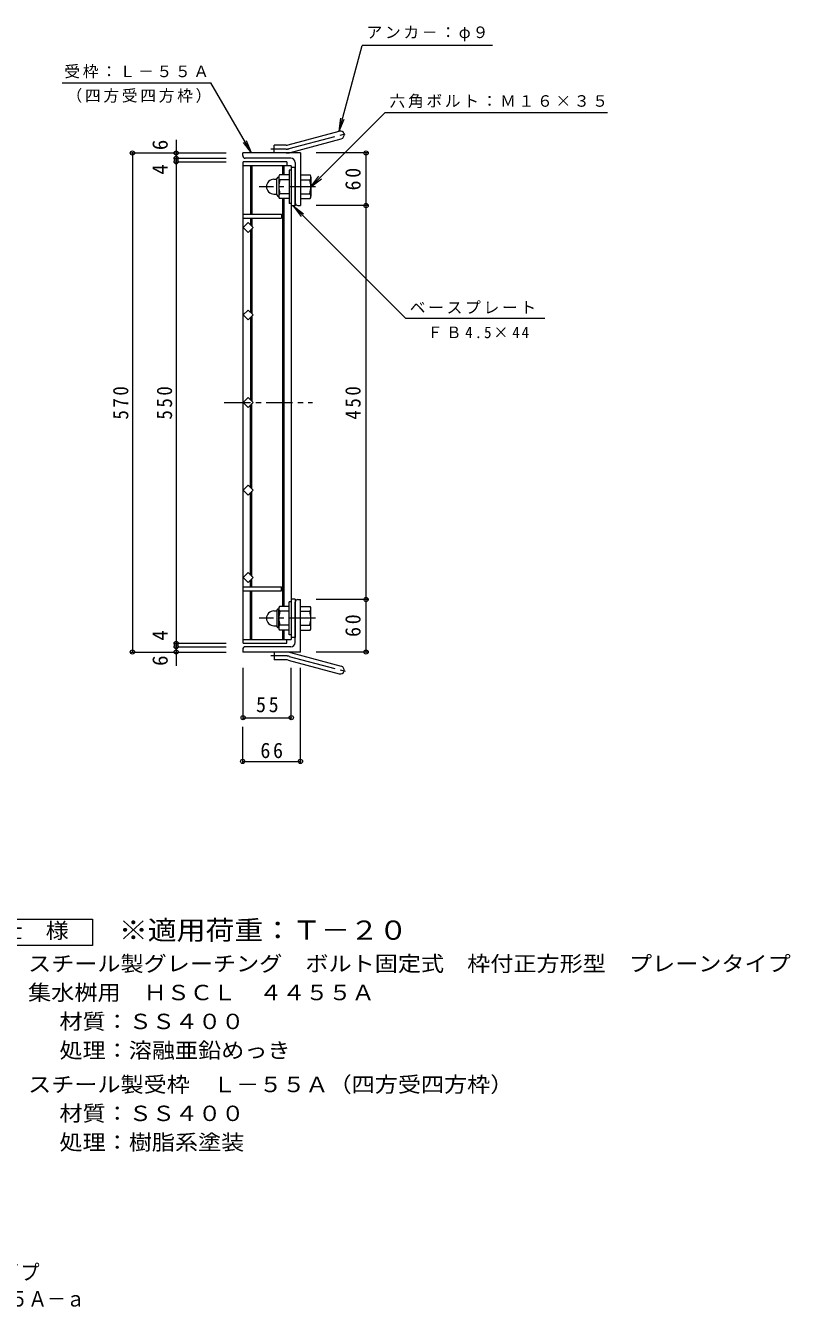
# Model space of a CAD drawing. Units: millimetres at full size, sheet at 1:6. Extents: x -851 to 1055, y -824 to 747.
# Drawn here: x 181 to 1055, y -824 to 641 of the extents above; entities that cross this region are included whole.
import ezdxf
from ezdxf.enums import TextEntityAlignment as Align

# ---------------------------------------------------------------- set-up
doc = ezdxf.new("R2010")
doc.units = ezdxf.units.MM
doc.header["$LTSCALE"] = 6
doc.header["$PDMODE"] = 32
doc.header["$PDSIZE"] = 4.8
doc.linetypes.add('CHAIN1', pattern=[8, 5, -1, 1, -1])
doc.linetypes.add('CHAIN2', pattern=[12, 9, -1, 1, -1])
for name, color, linetype, lineweight in [('E-1', 2, 'Continuous', 9), ('E-2', 3, 'Continuous', 9), ('E-4', 7, 'Continuous', 9), ('E-5', 7, 'Continuous', 9), ('F-5_F-5ﾚｲﾔ', 2, 'Continuous', 9)]:
    doc.layers.add(name, color=color, linetype=linetype, lineweight=lineweight)
doc.styles.add('ＭＳ ゴシック', font='')
doc.styles.get('ＭＳ ゴシック').set_extended_font_data('MS Gothic')

msp = doc.modelspace()

# ---------------------------------------------------------------- linework, layer by layer
at = {"layer": 'E-1'}
for p, q in [((481.343, 505.252), (539.533, 520.844)), ((465.198, 495.945), (465.198, 504.945)), ((479.013, 504.945), (465.198, 504.945)), ((483.672, 496.559), (541.863, 512.151)), ((495.198, 495.945), (429.198, 495.945)), ((429.198, 492.945), (429.198, 495.945)), ((484.198, 489.945), (432.198, 489.945)), ((489.198, 484.945), (489.198, 438.945)), ((495.198, 495.945), (495.198, 435.945)), ((482.398, 470.946), (471.437, 470.946)), ((482.398, 476.445), (482.398, 438.445)), ((484.698, 476.445), (482.398, 476.445)), ((495.198, 470.946), (506.159, 470.946)), ((464.888, 465.945), (468.398, 465.945)), ((468.398, 448.245), (468.398, 466.645)), ((470.198, 468.445), (470.398, 468.445)), ((470.398, 468.195), (470.398, 446.695)), ((482.398, 465.445), (471.436, 465.445)), ((495.198, 465.445), (506.16, 465.445)), ((507.398, 468.445), (507.198, 468.445)), ((507.198, 468.195), (507.198, 446.695)), ((464.898, 448.945), (468.398, 448.945)), ((470.198, 446.445), (470.398, 446.445)), ((482.398, 449.445), (471.436, 449.445)), ((482.398, 443.945), (471.437, 443.945)), ((495.198, 449.445), (506.16, 449.445)), ((495.198, 443.945), (506.159, 443.945)), ((507.398, 446.445), (507.198, 446.445)), ((484.698, 438.445), (482.398, 438.445)), ((492.198, 435.945), (495.198, 435.945)), ((492.198, -14.054), (495.198, -14.054)), ((495.198, -74.054), (495.198, -14.054)), ((464.898, -27.054), (468.398, -27.054)), ((468.398, -26.354), (468.398, -44.754)), ((470.198, -24.554), (470.398, -24.554)), ((470.398, -46.304), (470.398, -24.804)), ((482.398, -27.554), (471.436, -27.554)), ((482.398, -22.054), (471.437, -22.054)), ((482.398, -54.554), (482.398, -16.554)), ((484.698, -16.554), (482.398, -16.554)), ((489.198, -63.054), (489.198, -17.054)), ((495.198, -22.054), (506.159, -22.054)), ((495.198, -27.554), (506.16, -27.554)), ((507.398, -24.554), (507.198, -24.554)), ((507.198, -46.304), (507.198, -24.804)), ((482.398, -43.554), (471.436, -43.554)), ((495.198, -43.554), (506.16, -43.554)), ((464.888, -44.054), (468.398, -44.054)), ((470.198, -46.554), (470.398, -46.554)), ((482.398, -49.054), (471.437, -49.054)), ((484.698, -54.554), (482.398, -54.554)), ((495.198, -49.054), (506.159, -49.054)), ((507.398, -46.554), (507.198, -46.554)), ((429.198, -71.054), (429.198, -74.054)), ((484.198, -68.054), (432.198, -68.054)), ((495.198, -74.054), (429.198, -74.054)), ((465.198, -74.054), (465.198, -83.054)), ((479.013, -83.054), (465.198, -83.054)), ((481.343, -83.361), (539.533, -98.953)), ((483.672, -74.667), (541.863, -90.259))]:
    msp.add_line(p, q, dxfattribs=at)
at = {"layer": 'E-1', "linetype": 'CHAIN2'}
for p, q in [((482.507, 500.905), (547.674, 518.367)), ((479.013, 500.445), (461.393, 500.445)), ((479.013, -78.554), (461.393, -78.554)), ((482.507, -79.014), (547.674, -96.475))]:
    msp.add_line(p, q, dxfattribs=at)
at = {"layer": 'E-1', "linetype": 'CHAIN1'}
for p, q in [((512.283, 457.445), (448.096, 457.445)), ((512.283, -35.554), (448.096, -35.554))]:
    msp.add_line(p, q, dxfattribs=at)
at = {"layer": 'E-1'}
for centre, radius, start, end in [((540.698, 516.497), 4.5, 285.00014, 104.99991), ((479.013, 513.945), 9, 270, 285.00002), ((432.198, 492.945), 3, 180, 270), ((479.013, 513.945), 18, 270, 285), ((484.198, 484.945), 5, 0, 90), ((474.558, 468.195), 4.16, 138.61835, 221.37988), ((503.038, 468.195), 4.16, 318.62012, 41.38165), ((464.888, 457.455), 8.49, 90, 180), ((464.898, 457.445), 8.5, 180, 270), ((470.198, 466.645), 1.8, 90, 180), ((494.398, 457.445), 24, 160.52881, 199.47119), ((483.198, 457.445), 24, 340.52881, 19.47119), ((470.198, 448.245), 1.8, 180, 270), ((474.558, 446.695), 4.16, 138.62012, 221.38165), ((503.038, 446.695), 4.16, 318.61835, 41.37988), ((492.198, 438.945), 3, 180, 270), ((492.198, -17.054), 3, 90, 180), ((464.898, -35.554), 8.5, 90, 180), ((470.198, -26.354), 1.8, 90, 180), ((474.558, -24.804), 4.16, 138.61835, 221.37988), ((494.398, -35.554), 24, 160.52881, 199.47119), ((483.198, -35.554), 24, 340.52881, 19.47119), ((503.038, -24.804), 4.16, 318.62012, 41.38165), ((464.888, -35.564), 8.49, 180, 270), ((474.558, -46.304), 4.16, 138.62012, 221.38165), ((503.038, -46.304), 4.16, 318.61835, 41.37988), ((470.198, -44.754), 1.8, 180, 270), ((432.198, -71.054), 3, 90, 180), ((484.198, -63.054), 5, 270, 0), ((479.013, -92.054), 18, 75, 90), ((479.013, -92.054), 9, 74.99998, 90), ((540.698, -94.606), 4.5, 255.00009, 74.99986)]:
    msp.add_arc(centre, radius, start, end, dxfattribs=at)
at = {"layer": 'E-1', "linetype": 'CHAIN2'}
for centre, start, end in [((479.013, 513.945), 270, 284.99995), ((479.013, -92.054), 75.00005, 90)]:
    msp.add_arc(centre, 13.5, start, end, dxfattribs=at)
at = {"layer": 'E-2'}
for p, q in [((479.698, 485.945), (429.698, 485.945)), ((429.698, -64.055), (429.698, 485.945)), ((479.698, 485.945), (479.698, 481.445)), ((484.698, 481.445), (429.698, 481.445)), ((438.198, 481.445), (438.198, 425.945)), ((439.698, 481.445), (439.698, 425.945)), ((474.698, 481.445), (474.698, 470.945)), ((476.198, 481.445), (476.198, 470.945)), ((484.698, 481.445), (484.698, -59.555)), ((489.198, 479.445), (484.698, 479.445)), ((489.198, 435.445), (489.198, 479.445)), ((474.698, 443.945), (474.698, -22.055)), ((476.198, 443.945), (476.198, -22.055)), ((489.198, 435.445), (484.698, 435.445)), ((429.698, 421.445), (473.698, 421.445)), ((438.198, 421.445), (438.198, 413.759)), ((439.698, 421.445), (439.698, 412.259)), ((438.198, 408.131), (438.198, 313.759)), ((439.698, 409.631), (439.698, 312.259)), ((429.698, 310.945), (435.355, 316.602)), ((435.355, 316.602), (441.012, 310.945)), ((438.198, 308.131), (438.198, 213.759)), ((439.698, 309.631), (439.698, 212.259)), ((438.198, 113.759), (438.198, 208.132)), ((439.698, 112.259), (439.698, 209.631)), ((429.698, 110.945), (435.355, 105.288)), ((435.355, 105.288), (441.012, 110.945)), ((438.198, 13.759), (438.198, 108.132)), ((439.698, 12.259), (439.698, 109.631)), ((429.698, 0.445), (473.698, 0.445)), ((438.198, 0.445), (438.198, 8.132)), ((439.698, 0.445), (439.698, 9.631)), ((473.698, -4.055), (473.698, 0.445)), ((429.698, -4.055), (473.698, -4.055)), ((438.198, -59.555), (438.198, -4.055)), ((439.698, -59.555), (439.698, -4.055)), ((489.198, -13.555), (484.698, -13.555)), ((489.198, -13.555), (489.198, -57.555)), ((474.698, -49.055), (474.698, -59.555)), ((476.198, -49.055), (476.198, -59.555)), ((489.198, -57.555), (484.698, -57.555)), ((429.698, -59.555), (484.698, -59.555)), ((429.698, -64.055), (479.698, -64.055)), ((479.698, -64.055), (479.698, -59.555))]:
    msp.add_line(p, q, dxfattribs=at)
at = {"layer": 'E-2', "linetype": 'CHAIN1'}
msp.add_line((408.217, 210.945), (509.065, 210.945), dxfattribs=at)
at = {"layer": 'E-2'}
for points in [[(429.698, 425.945), (473.698, 425.945), (473.698, 421.445)], [(441.012, 310.945), (435.355, 305.288), (429.698, 310.945)], [(441.012, 110.945), (435.355, 116.602), (429.698, 110.945)]]:
    msp.add_lwpolyline(points, dxfattribs=at)
for points in [[(429.698, 410.945), (435.355, 416.602), (441.012, 410.945), (435.355, 405.288)], [(429.698, 210.945), (435.355, 216.602), (441.012, 210.945), (435.355, 205.288)], [(429.698, 10.945), (435.355, 5.288), (441.012, 10.945), (435.355, 16.602)]]:
    msp.add_lwpolyline(points, close=True, dxfattribs=at)
at = {"layer": 'E-4'}
for p, q in [((353.198, 511.165), (353.198, 489.945)), ((301.398, 495.945), (410.198, 495.945)), ((303.198, 495.945), (303.198, -74.055)), ((351.398, 489.945), (410.198, 489.945)), ((351.398, 485.945), (410.198, 485.945)), ((353.198, 489.945), (353.198, 485.945)), ((353.198, 485.945), (353.198, -64.055)), ((571.998, 495.945), (513.198, 495.945)), ((570.198, 435.945), (570.198, 495.945)), ((571.998, 435.945), (513.198, 435.945)), ((570.198, -14.055), (570.198, 435.945)), ((571.998, -14.055), (513.198, -14.055)), ((570.198, -74.055), (570.198, -14.055)), ((351.398, -64.055), (410.198, -64.055)), ((351.398, -68.055), (410.198, -68.055)), ((353.198, -64.055), (353.198, -68.055)), ((353.198, -68.055), (353.198, -89.909)), ((301.398, -74.055), (410.198, -74.055)), ((571.998, -74.055), (513.198, -74.055)), ((429.698, -150.855), (429.698, -92.055)), ((484.698, -150.855), (484.698, -92.055)), ((495.198, -200.855), (495.198, -92.055)), ((429.198, -200.855), (429.198, -159.426)), ((429.698, -149.055), (484.698, -149.055)), ((429.198, -199.055), (495.198, -199.055))]:
    msp.add_line(p, q, dxfattribs=at)
for p in [(303.198, 495.945), (353.198, 495.945), (570.198, 495.945), (353.198, 489.945), (353.198, 485.945), (570.198, 435.945), (570.198, -14.055), (303.198, -74.055), (353.198, -64.055), (353.198, -68.055), (353.198, -74.055), (570.198, -74.055), (429.698, -149.055), (484.698, -149.055), (429.198, -199.055), (495.198, -199.055)]:
    msp.add_point(p, dxfattribs=at)
at = {"layer": 'E-5'}
for p, q in [((539.533, 520.844), (565.737, 618.638)), ((714.737, 618.638), (565.737, 618.638)), ((222.903, 576.129), (392.903, 576.129)), ((439.198, 495.945), (392.903, 576.129)), ((507.198, 457.445), (591.989, 542.236)), ((591.989, 542.236), (845.989, 542.236)), ((539.533, 520.844), (541.491, 535.715)), ((539.533, 520.844), (545.274, 534.702)), ((439.198, 495.945), (430.067, 507.845)), ((439.198, 495.945), (433.458, 509.803)), ((507.198, 457.445), (516.329, 469.345)), ((507.198, 457.445), (519.098, 466.576)), ((486.948, 435.445), (496.079, 423.544)), ((486.948, 435.445), (498.848, 426.313))]:
    msp.add_line(p, q, dxfattribs=at)
msp.add_lwpolyline([(486.948, 435.445), (615.145, 307.248), (774.645, 307.248)], dxfattribs=at)
at = {"layer": 'F-5_F-5ﾚｲﾔ'}
msp.add_lwpolyline([(122.739, -409.313), (122.739, -379.313), (257.739, -379.313), (257.739, -409.313)], close=True, dxfattribs=at)

# ---------------------------------------------------------------- texts
at = {"layer": 'E-4', "color": 2, "style": 'ＭＳ ゴシック'}
for s, p in [('6', (348.77, 499.165)), ('4', (348.77, 471.205)), ('4', (348.77, -60.951)), ('6', (348.77, -89.909))]:
    msp.add_text(s, height=17.6, rotation=90, dxfattribs=at).set_placement(p, align=Align.BOTTOM_LEFT)
at = {"layer": 'E-4', "color": 2, "char_height": 17.6, "attachment_point": 7, "rotation": 90, "style": 'ＭＳ ゴシック'}
for s, insert in [('\\T1.27;\\W0.95;60', (564.198, 453.195)), ('\\T1.27;\\W0.9;570', (298.77, 191.445)), ('\\T1.27;\\W0.9;550', (348.77, 191.445)), ('\\T1.27;\\W0.9;450', (564.198, 191.445)), ('\\T1.27;\\W0.95;60', (564.198, -56.805))]:
    msp.add_mtext(s, dxfattribs=dict(at, insert=insert))
at = {"layer": 'E-4', "color": 2, "char_height": 17.6, "attachment_point": 7, "style": 'ＭＳ ゴシック'}
for s, insert in [('\\T1.27;\\W0.95;55', (444.448, -143.055)), ('\\T1.27;\\W0.95;66', (449.448, -195.455))]:
    msp.add_mtext(s, dxfattribs=dict(at, insert=insert))
at = {"layer": 'E-5', "char_height": 13.2, "attachment_point": 7, "style": 'ＭＳ ゴシック'}
for s, insert in [('\\T1.17;アンカ－：φ９', (570.737, 623.638)), ('\\T1.17;受枠：Ｌ－５５Ａ', (225.403, 581.129)), ('\\T1.17;（四方受四方枠）', (227.903, 553.129)), ('\\T1.17;六角ボルト：Ｍ１６×３５', (596.989, 547.236)), ('\\T1.17;ベースプレート', (620.145, 312.248)), ('\\T1.26;\\W0.95;ＦＢ4.5×44', (640.395, 284.248))]:
    msp.add_mtext(s, dxfattribs=dict(at, insert=insert))
at = {"layer": 'F-5_F-5ﾚｲﾔ', "style": 'ＭＳ ゴシック'}
for s, width, p in [('仕\u3000様', 1.1, (151.239, -406.313)), ('スチール製グレーチング\u3000ボルト固定式\u3000枠付正方形型\u3000プレーンタイプ', 1.1, (183.993, -444.065)), ('集水桝用\u3000ＨＳＣＬ\u3000４４５５Ａ', 1.1, (183.993, -477.065)), ('材質：ＳＳ４００', 1.1, (219.82, -510.065)), ('処理：溶融亜鉛めっき', 1.1, (219.82, -543.065)), ('スチール製受枠\u3000Ｌ－５５Ａ（四方受四方枠）', 1.1, (183.993, -582.065)), ('材質：ＳＳ４００', 1.1, (219.82, -615.065)), ('処理：樹脂系塗装', 1.1, (219.82, -648.065)), ('スチール製グレーチング\u3000ボルト固定式\u3000枠付正方形型\u3000プレーンタイプ', 0.9, (-515.905, -796.619)), ('集水桝用\u3000クッションなし\u3000ＨＳＣＬ\u3000４４５５Ａ－ａ', 0.9, (-291.187, -826.942))]:
    msp.add_text(s, height=17.6, dxfattribs=dict(at, width=width)).set_placement(p, align=Align.BOTTOM_LEFT)
at = {"layer": 'F-5_F-5ﾚｲﾔ', "color": 3, "style": 'ＭＳ ゴシック', "width": 1.1}
msp.add_text('※適用荷重：Ｔ－２０', height=21.99, dxfattribs=at).set_placement((287.739, -409.313), align=Align.BOTTOM_LEFT)

doc.saveas('drawing.dxf')
